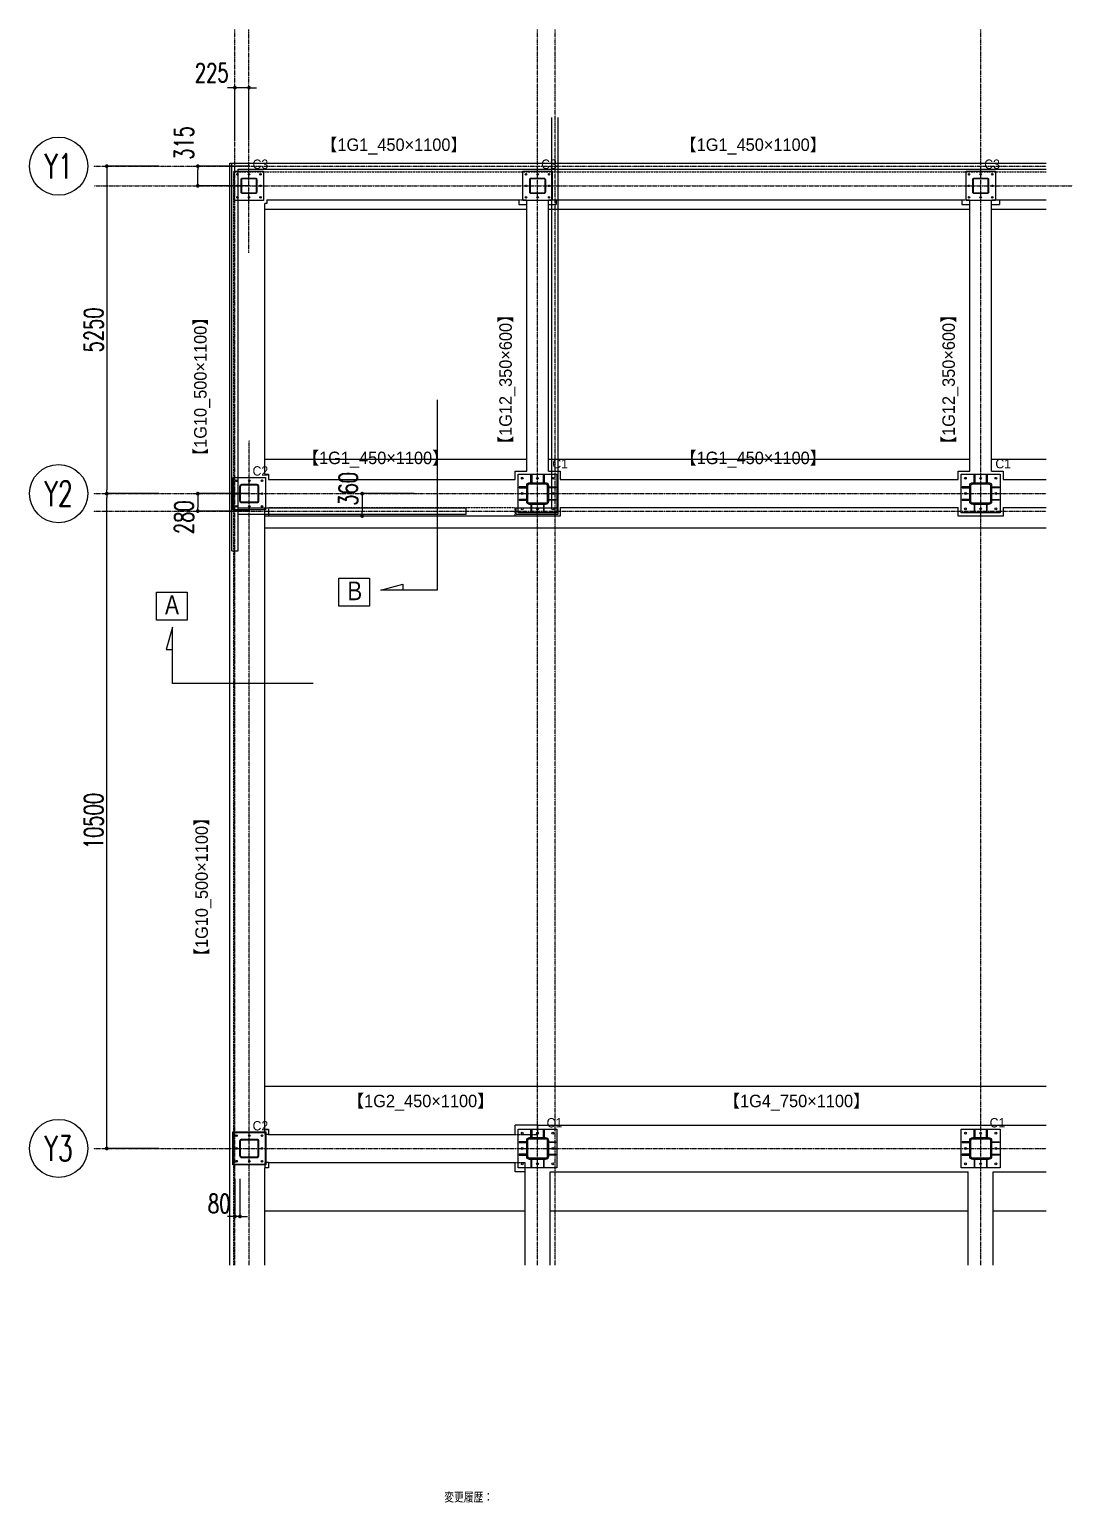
# Model space of a CAD drawing. Header units: millimetres. Extents: x 3151 to 40823, y 906 to 28953.
# Drawn here: x 3151 to 19865, y 1503 to 25122 of the extents above; entities that cross this region are included whole.
import ezdxf
from ezdxf.enums import TextEntityAlignment as Align

# ---------------------------------------------------------------- set-up
doc = ezdxf.new("R2010")
doc.units = ezdxf.units.MM
doc.header["$LTSCALE"] = 0.2
doc.header["$PDMODE"] = 1
doc.linetypes.add('CENTER', pattern=[50.8, 31.75, -6.35, 6.35, -6.35])
doc.linetypes.add('HIDDEN', pattern=[0.375, 0.25, -0.125])
doc.layers.get('Defpoints').update_dxf_attribs({"color": 40})
for name, color, linetype in [('1_文字', 3, 'Continuous'), ('20_鋼材', 2, 'Continuous'), ('20_鋼材_ベース', 2, 'Continuous'), ('A_中空セメント版', 2, 'Continuous'), ('A_寸法', 9, 'Continuous'), ('A_布基礎', 8, 'Continuous'), ('A_建築_仕上げ', 2, 'Continuous'), ('A_躯体', 7, 'Continuous')]:
    doc.layers.add(name, color=color, linetype=linetype)
doc.layers.add('A_通芯', color=8, linetype='Continuous', plot=False)
doc.styles.add('Dim', font='simplex.shx', dxfattribs={"width": 0.7, "bigfont": 'extfont2.shx'})
doc.styles.add('KANSIM', font='SIMPLEX.shx', dxfattribs={"width": 0.7, "bigfont": 'extfont2.shx'})
doc.styles.add('スタイル1', font='MS PGothic.ttf')
doc.dimstyles.new('1-200', dxfattribs={"dimscale": 200, "dimtxt": 3, "dimasz": 1, "dimexe": 1, "dimexo": 1, "dimgap": 1, "dimtad": 1, "dimdec": 0, "dimtxsty": 'Dim', "dimblk": 'DOT', "dimcen": 2.5, "dimadec": 0, "dimazin": 0, "dimtfac": 1, "dimtdec": 0, "dimtix": 1, "dimtmove": 2, "dimatfit": 3, "dimldrblk": '引出線', "dimfxl": 1, "dimlwd": -1, "dimlwe": -1, "dimarcsym": 0})

# ---------------------------------------------------------------- blocks, each defined once
blk = doc.blocks.new('_Dot')
at = {"color": 0, "linetype": 'ByBlock', "lineweight": -2}
blk.add_line((-0.5, 0), (-1, 0), dxfattribs=at)
at = {"color": 0, "linetype": 'ByBlock', "const_width": 0.5}
blk.add_lwpolyline([(-0.25, 0, 1), (0.25, 0, 1)], format="xyb", close=True, dxfattribs=at)
blk = doc.blocks.new('*D46')
at = {"layer": 'A_寸法', "color": 0, "transparency": 16777216}
for p, q in [((5224, 17680), (4389, 17680)), ((4389, 7240), (4389, 17620)), ((5224, 7180), (4389, 7180))]:
    blk.add_line(p, q, dxfattribs=at)
at = {"layer": 'Defpoints', "color": 0, "transparency": 16777216}
for p in [(4389, 17680), (5224, 17680), (5224, 7180)]:
    blk.add_point(p, dxfattribs=at)
at = {"layer": 'A_寸法', "color": 0, "transparency": 16777216, "xscale": 60, "yscale": 60, "zscale": 60}
for p, rotation in [((4389, 17680), 90), ((4389, 7180), 270)]:
    blk.add_blockref('_Dot', p, dxfattribs=dict(at, rotation=rotation))
at = {"layer": 'A_寸法', "color": 0, "transparency": 16777216, "insert": (4179, 12430), "char_height": 300, "attachment_point": 5, "rotation": 90, "style": 'Dim'}
blk.add_mtext('10500', dxfattribs=at)
blk = doc.blocks.new('引出線')
at = {"color": 0, "linetype": 'ByBlock'}
for points in [[(0, 0), (-1.96, -0.4)], [(-1, 0), (0, 0)]]:
    blk.add_lwpolyline(points, dxfattribs=at)
blk = doc.blocks.new('*D47')
at = {"layer": 'A_寸法', "color": 0, "transparency": 16777216}
for p, q in [((6443, 6695), (6443, 6090)), ((6523, 6695), (6523, 6090)), ((6383, 6090), (6323, 6090)), ((6523, 6090), (6443, 6090)), ((6583, 6090), (6643, 6090))]:
    blk.add_line(p, q, dxfattribs=at)
at = {"layer": 'Defpoints', "color": 0, "transparency": 16777216}
for p in [(6443, 6695), (6523, 6695), (6443, 6090)]:
    blk.add_point(p, dxfattribs=at)
at = {"layer": 'A_寸法', "color": 0, "transparency": 16777216, "xscale": 60, "yscale": 60, "zscale": 60}
blk.add_blockref('_Dot', (6443, 6090), dxfattribs=at)
at = {"layer": 'A_寸法', "color": 0, "transparency": 16777216, "xscale": 60, "yscale": 60, "zscale": 60, "rotation": 180}
blk.add_blockref('_Dot', (6523, 6090), dxfattribs=at)
at = {"layer": 'A_寸法', "color": 0, "transparency": 16777216, "insert": (6190, 6296), "char_height": 300, "attachment_point": 5, "style": 'Dim'}
blk.add_mtext('80', dxfattribs=at)
blk = doc.blocks.new('*D48')
at = {"layer": 'A_寸法', "color": 0, "transparency": 16777216}
for p, q in [((5224, 22930), (4389, 22930)), ((4389, 22870), (4389, 17740)), ((5224, 17680), (4389, 17680))]:
    blk.add_line(p, q, dxfattribs=at)
at = {"layer": 'Defpoints', "color": 0, "transparency": 16777216}
for p in [(5224, 22930), (4389, 17680), (5224, 17680)]:
    blk.add_point(p, dxfattribs=at)
at = {"layer": 'A_寸法', "color": 0, "transparency": 16777216, "xscale": 60, "yscale": 60, "zscale": 60}
for p, rotation in [((4389, 22930), 90), ((4389, 17680), 270)]:
    blk.add_blockref('_Dot', p, dxfattribs=dict(at, rotation=rotation))
at = {"layer": 'A_寸法', "color": 0, "transparency": 16777216, "insert": (4179, 20305), "char_height": 300, "attachment_point": 5, "rotation": 90, "style": 'Dim'}
blk.add_mtext('5250', dxfattribs=at)
blk = doc.blocks.new('*D49')
at = {"layer": 'A_寸法', "color": 0, "transparency": 16777216}
for p, q in [((6383, 24189), (6323, 24189)), ((6443, 23353), (6443, 24189)), ((6668, 24189), (6443, 24189)), ((6668, 23353), (6668, 24189)), ((6728, 24189), (6788, 24189))]:
    blk.add_line(p, q, dxfattribs=at)
at = {"layer": 'Defpoints', "color": 0, "transparency": 16777216}
for p in [(6443, 24189), (6443, 23353), (6668, 23353)]:
    blk.add_point(p, dxfattribs=at)
at = {"layer": 'A_寸法', "color": 0, "transparency": 16777216, "xscale": 60, "yscale": 60, "zscale": 60}
blk.add_blockref('_Dot', (6443, 24189), dxfattribs=at)
at = {"layer": 'A_寸法', "color": 0, "transparency": 16777216, "xscale": 60, "yscale": 60, "zscale": 60, "rotation": 180}
blk.add_blockref('_Dot', (6668, 24189), dxfattribs=at)
at = {"layer": 'A_寸法', "color": 0, "transparency": 16777216, "insert": (6071, 24429), "char_height": 300, "attachment_point": 5, "style": 'Dim'}
blk.add_mtext('225', dxfattribs=at)
blk = doc.blocks.new('*D50')
at = {"layer": 'A_寸法', "color": 0, "transparency": 16777216}
for p, q in [((6684, 22930), (5848, 22930)), ((5848, 22675), (5848, 22870)), ((6684, 22615), (5848, 22615))]:
    blk.add_line(p, q, dxfattribs=at)
at = {"layer": 'Defpoints', "color": 0, "transparency": 16777216}
for p in [(5848, 22930), (6684, 22930), (6684, 22615)]:
    blk.add_point(p, dxfattribs=at)
at = {"layer": 'A_寸法', "color": 0, "transparency": 16777216, "xscale": 60, "yscale": 60, "zscale": 60}
for p, rotation in [((5848, 22930), 90), ((5848, 22615), 270)]:
    blk.add_blockref('_Dot', p, dxfattribs=dict(at, rotation=rotation))
at = {"layer": 'A_寸法', "color": 0, "transparency": 16777216, "insert": (5627, 23302), "char_height": 300, "attachment_point": 5, "rotation": 90, "style": 'Dim'}
blk.add_mtext('315', dxfattribs=at)
blk = doc.blocks.new('*D51')
at = {"layer": 'A_寸法', "color": 0, "transparency": 16777216}
for p, q in [((6684, 17680), (5848, 17680)), ((5848, 17620), (5848, 17460)), ((6684, 17400), (5848, 17400))]:
    blk.add_line(p, q, dxfattribs=at)
at = {"layer": 'Defpoints', "color": 0, "transparency": 16777216}
for p in [(6684, 17680), (5848, 17400), (6684, 17400)]:
    blk.add_point(p, dxfattribs=at)
at = {"layer": 'A_寸法', "color": 0, "transparency": 16777216, "xscale": 60, "yscale": 60, "zscale": 60}
for p, rotation in [((5848, 17680), 90), ((5848, 17400), 270)]:
    blk.add_blockref('_Dot', p, dxfattribs=dict(at, rotation=rotation))
at = {"layer": 'A_寸法', "color": 0, "transparency": 16777216, "insert": (5627, 17302), "char_height": 300, "attachment_point": 5, "rotation": 90, "style": 'Dim'}
blk.add_mtext('280', dxfattribs=at)
blk = doc.blocks.new('*D52')
at = {"layer": 'A_寸法', "color": 0, "transparency": 16777216}
for p, q in [((9316, 17680), (8481, 17680)), ((8481, 17620), (8481, 17380)), ((9316, 17320), (8481, 17320))]:
    blk.add_line(p, q, dxfattribs=at)
at = {"layer": 'Defpoints', "color": 0, "transparency": 16777216}
for p in [(9316, 17680), (8481, 17320), (9316, 17320)]:
    blk.add_point(p, dxfattribs=at)
at = {"layer": 'A_寸法', "color": 0, "transparency": 16777216, "xscale": 60, "yscale": 60, "zscale": 60}
for p, rotation in [((8481, 17680), 90), ((8481, 17320), 270)]:
    blk.add_blockref('_Dot', p, dxfattribs=dict(at, rotation=rotation))
at = {"layer": 'A_寸法', "color": 0, "transparency": 16777216, "insert": (8259, 17756), "char_height": 300, "attachment_point": 5, "rotation": 90, "style": 'Dim'}
blk.add_mtext('360', dxfattribs=at)

msp = doc.modelspace()

# ---------------------------------------------------------------- linework, layer by layer
at = {"layer": '1_文字', "color": 3, "linetype": 'Continuous'}
for p, q in [((9681.3, 19183.4), (9681.3, 16129.9)), ((8778.9, 16129.9), (9134.1, 16230.7)), ((9681.3, 16129.9), (8778.9, 16129.9)), ((9134.1, 16230.7), (9134.1, 16129.9)), ((5443.7, 15537.9), (5342.8, 15182.7)), ((5443.7, 14635.5), (5443.7, 15537.9)), ((5342.8, 15182.7), (5443.7, 15182.7)), ((7697.2, 14635.5), (5443.7, 14635.5))]:
    msp.add_line(p, q, dxfattribs=at)
for points in [[(8109.9, 16321.9), (8599.3, 16321.9), (8599.3, 15876.6), (8109.9, 15876.6)], [(5186, 16098.5), (5675.4, 16098.5), (5675.4, 15653.2), (5186, 15653.2)]]:
    msp.add_lwpolyline(points, close=True, dxfattribs=at)
at = {"layer": '20_鋼材'}
for points in [[(6565.2, 22740.3), (6770.2, 22740.3, -0.4142136), (6792.7, 22717.8), (6792.7, 22512.8, -0.4142136), (6770.2, 22490.3), (6565.2, 22490.3, -0.4142136), (6542.7, 22512.8), (6542.7, 22717.8, -0.4142136)], [(6565.2, 22731.3), (6770.2, 22731.3, -0.4142136), (6783.7, 22717.8), (6783.7, 22512.8, -0.4142136), (6770.2, 22499.3), (6565.2, 22499.3, -0.4142136), (6551.7, 22512.8), (6551.7, 22717.8, -0.4142136)], [(11190.2, 22740.3), (11395.2, 22740.3, -0.4142136), (11417.7, 22717.8), (11417.7, 22512.8, -0.4142136), (11395.2, 22490.3), (11190.2, 22490.3, -0.4142136), (11167.7, 22512.8), (11167.7, 22717.8, -0.4142136)], [(11190.2, 22731.3), (11395.2, 22731.3, -0.4142136), (11408.7, 22717.8), (11408.7, 22512.8, -0.4142136), (11395.2, 22499.3), (11190.2, 22499.3, -0.4142136), (11176.7, 22512.8), (11176.7, 22717.8, -0.4142136)], [(18290.2, 22740.3), (18495.2, 22740.3, -0.4142136), (18517.7, 22717.8), (18517.7, 22512.8, -0.4142136), (18495.2, 22490.3), (18290.2, 22490.3, -0.4142136), (18267.7, 22512.8), (18267.7, 22717.8, -0.4142136)], [(18290.2, 22731.3), (18495.2, 22731.3, -0.4142136), (18508.7, 22717.8), (18508.7, 22512.8, -0.4142136), (18495.2, 22499.3), (18290.2, 22499.3, -0.4142136), (18276.7, 22512.8), (18276.7, 22717.8, -0.4142136)], [(6552.7, 17830.3), (6792.7, 17830.3, -0.4142136), (6822.7, 17800.3), (6822.7, 17560.3, -0.4142136), (6792.7, 17530.3), (6552.7, 17530.3, -0.4142136), (6522.7, 17560.3), (6522.7, 17800.3, -0.4142136)], [(6552.7, 17818.3), (6792.7, 17818.3, -0.4142136), (6810.7, 17800.3), (6810.7, 17560.3, -0.4142136), (6792.7, 17542.3), (6552.7, 17542.3, -0.4142136), (6534.7, 17560.3), (6534.7, 17800.3, -0.4142136)], [(11165.2, 17855.3), (11420.2, 17855.3, -0.4142136), (11467.7, 17807.8), (11467.7, 17552.8, -0.4142136), (11420.2, 17505.3), (11165.2, 17505.3, -0.4142136), (11117.7, 17552.8), (11117.7, 17807.8, -0.4142136)], [(11165.2, 17836.3), (11420.2, 17836.3, -0.4142136), (11448.7, 17807.8), (11448.7, 17552.8, -0.4142136), (11420.2, 17524.3), (11165.2, 17524.3, -0.4142136), (11136.7, 17552.8), (11136.7, 17807.8, -0.4142136)], [(18265.2, 17855.3), (18520.2, 17855.3, -0.4142136), (18567.7, 17807.8), (18567.7, 17552.8, -0.4142136), (18520.2, 17505.3), (18265.2, 17505.3, -0.4142136), (18217.7, 17552.8), (18217.7, 17807.8, -0.4142136)], [(18265.2, 17836.3), (18520.2, 17836.3, -0.4142136), (18548.7, 17807.8), (18548.7, 17552.8, -0.4142136), (18520.2, 17524.3), (18265.2, 17524.3, -0.4142136), (18236.7, 17552.8), (18236.7, 17807.8, -0.4142136)], [(6552.7, 7330.3), (6792.7, 7330.3, -0.4142136), (6822.7, 7300.3), (6822.7, 7060.3, -0.4142136), (6792.7, 7030.3), (6552.7, 7030.3, -0.4142136), (6522.7, 7060.3), (6522.7, 7300.3, -0.4142136)], [(11165.2, 7355.3), (11420.2, 7355.3, -0.4142136), (11467.7, 7307.8), (11467.7, 7052.8, -0.4142136), (11420.2, 7005.3), (11165.2, 7005.3, -0.4142136), (11117.7, 7052.8), (11117.7, 7307.8, -0.4142136)], [(11165.2, 7336.3), (11420.2, 7336.3, -0.4142136), (11448.7, 7307.8), (11448.7, 7052.8, -0.4142136), (11420.2, 7024.3), (11165.2, 7024.3, -0.4142136), (11136.7, 7052.8), (11136.7, 7307.8, -0.4142136)], [(18265.2, 7355.3), (18520.2, 7355.3, -0.4142136), (18567.7, 7307.8), (18567.7, 7052.8, -0.4142136), (18520.2, 7005.3), (18265.2, 7005.3, -0.4142136), (18217.7, 7052.8), (18217.7, 7307.8, -0.4142136)], [(18265.2, 7336.3), (18520.2, 7336.3, -0.4142136), (18548.7, 7307.8), (18548.7, 7052.8, -0.4142136), (18520.2, 7024.3), (18265.2, 7024.3, -0.4142136), (18236.7, 7052.8), (18236.7, 7307.8, -0.4142136)], [(6552.7, 7318.3), (6792.7, 7318.3, -0.4142136), (6810.7, 7300.3), (6810.7, 7060.3, -0.4142136), (6792.7, 7042.3), (6552.7, 7042.3, -0.4142136), (6534.7, 7060.3), (6534.7, 7300.3, -0.4142136)]]:
    msp.add_lwpolyline(points, format="xyb", close=True, dxfattribs=at)
at = {"layer": '20_鋼材_ベース'}
for points in [[(6432.7, 22850.3), (6902.7, 22850.3), (6902.7, 22380.3), (6432.7, 22380.3)], [(11057.7, 22850.3), (11527.7, 22850.3), (11527.7, 22380.3), (11057.7, 22380.3)], [(18157.7, 22850.3), (18627.7, 22850.3), (18627.7, 22380.3), (18157.7, 22380.3)], [(10982.7, 17990.3), (11602.7, 17990.3), (11602.7, 17370.3), (10982.7, 17370.3)], [(11186.7, 17975.3), (11198.7, 17975.3), (11198.7, 17855.3), (11186.7, 17855.3)], [(11386.7, 17975.3), (11398.7, 17975.3), (11398.7, 17855.3), (11386.7, 17855.3)], [(18082.7, 17990.3), (18702.7, 17990.3), (18702.7, 17370.3), (18082.7, 17370.3)], [(18286.7, 17975.3), (18298.7, 17975.3), (18298.7, 17855.3), (18286.7, 17855.3)], [(18486.7, 17975.3), (18498.7, 17975.3), (18498.7, 17855.3), (18486.7, 17855.3)], [(6412.7, 17940.3), (6932.7, 17940.3), (6932.7, 17420.3), (6412.7, 17420.3)], [(10997.7, 17786.3), (10997.7, 17774.3), (11117.7, 17774.3), (11117.7, 17786.3)], [(11587.7, 17786.3), (11587.7, 17774.3), (11467.7, 17774.3), (11467.7, 17786.3)], [(18097.7, 17786.3), (18097.7, 17774.3), (18217.7, 17774.3), (18217.7, 17786.3)], [(18687.7, 17786.3), (18687.7, 17774.3), (18567.7, 17774.3), (18567.7, 17786.3)], [(10997.7, 17586.3), (10997.7, 17574.3), (11117.7, 17574.3), (11117.7, 17586.3)], [(11186.7, 17385.3), (11198.7, 17385.3), (11198.7, 17505.3), (11186.7, 17505.3)], [(11386.7, 17385.3), (11398.7, 17385.3), (11398.7, 17505.3), (11386.7, 17505.3)], [(11587.7, 17586.3), (11587.7, 17574.3), (11467.7, 17574.3), (11467.7, 17586.3)], [(18097.7, 17586.3), (18097.7, 17574.3), (18217.7, 17574.3), (18217.7, 17586.3)], [(18286.7, 17385.3), (18298.7, 17385.3), (18298.7, 17505.3), (18286.7, 17505.3)], [(18486.7, 17385.3), (18498.7, 17385.3), (18498.7, 17505.3), (18486.7, 17505.3)], [(18687.7, 17586.3), (18687.7, 17574.3), (18567.7, 17574.3), (18567.7, 17586.3)], [(6412.7, 7440.3), (6932.7, 7440.3), (6932.7, 6920.3), (6412.7, 6920.3)], [(10982.7, 7490.3), (11602.7, 7490.3), (11602.7, 6870.3), (10982.7, 6870.3)], [(11186.7, 7475.3), (11198.7, 7475.3), (11198.7, 7355.3), (11186.7, 7355.3)], [(11386.7, 7475.3), (11398.7, 7475.3), (11398.7, 7355.3), (11386.7, 7355.3)], [(18082.7, 7490.3), (18702.7, 7490.3), (18702.7, 6870.3), (18082.7, 6870.3)], [(18286.7, 7475.3), (18298.7, 7475.3), (18298.7, 7355.3), (18286.7, 7355.3)], [(18486.7, 7475.3), (18498.7, 7475.3), (18498.7, 7355.3), (18486.7, 7355.3)], [(10997.7, 7286.3), (10997.7, 7274.3), (11117.7, 7274.3), (11117.7, 7286.3)], [(10997.7, 7086.3), (10997.7, 7074.3), (11117.7, 7074.3), (11117.7, 7086.3)], [(11587.7, 7286.3), (11587.7, 7274.3), (11467.7, 7274.3), (11467.7, 7286.3)], [(11587.7, 7086.3), (11587.7, 7074.3), (11467.7, 7074.3), (11467.7, 7086.3)], [(18097.7, 7286.3), (18097.7, 7274.3), (18217.7, 7274.3), (18217.7, 7286.3)], [(18097.7, 7086.3), (18097.7, 7074.3), (18217.7, 7074.3), (18217.7, 7086.3)], [(18687.7, 7286.3), (18687.7, 7274.3), (18567.7, 7274.3), (18567.7, 7286.3)], [(18687.7, 7086.3), (18687.7, 7074.3), (18567.7, 7074.3), (18567.7, 7086.3)], [(11186.7, 6885.3), (11198.7, 6885.3), (11198.7, 7005.3), (11186.7, 7005.3)], [(11386.7, 6885.3), (11398.7, 6885.3), (11398.7, 7005.3), (11386.7, 7005.3)], [(18286.7, 6885.3), (18298.7, 6885.3), (18298.7, 7005.3), (18286.7, 7005.3)], [(18486.7, 6885.3), (18498.7, 6885.3), (18498.7, 7005.3), (18486.7, 7005.3)]]:
    msp.add_lwpolyline(points, close=True, dxfattribs=at)
for centre, radius in [((6482.7, 22800.3), 12), ((6667.7, 22800.3), 12), ((6852.7, 22800.3), 12), ((11107.7, 22800.3), 12), ((11292.7, 22800.3), 12), ((11477.7, 22800.3), 12), ((18207.7, 22800.3), 12), ((18392.7, 22800.3), 12), ((18577.7, 22800.3), 12), ((6482.7, 22615.3), 12), ((6482.7, 22430.3), 12), ((6667.7, 22430.3), 12), ((6852.7, 22615.3), 12), ((6852.7, 22430.3), 12), ((11107.7, 22615.3), 12), ((11107.7, 22430.3), 12), ((11292.7, 22430.3), 12), ((11477.7, 22615.3), 12), ((11477.7, 22430.3), 12), ((18207.7, 22615.3), 12), ((18207.7, 22430.3), 12), ((18392.7, 22430.3), 12), ((18577.7, 22615.3), 12), ((18577.7, 22430.3), 12), ((6467.7, 17885.3), 13.5), ((6672.7, 17885.3), 13.5), ((6877.7, 17885.3), 13.5), ((11047.7, 17925.3), 15), ((11292.7, 17925.3), 15), ((11537.7, 17925.3), 15), ((18147.7, 17925.3), 15), ((18392.7, 17925.3), 15), ((18637.7, 17925.3), 15), ((6467.7, 17680.3), 13.5), ((6467.7, 17475.3), 13.5), ((6672.7, 17475.3), 13.5), ((6877.7, 17680.3), 13.5), ((6877.7, 17475.3), 13.5), ((11047.7, 17680.3), 15), ((11537.7, 17680.3), 15), ((18147.7, 17680.3), 15), ((18637.7, 17680.3), 15), ((11047.7, 17435.3), 15), ((11292.7, 17435.3), 15), ((11537.7, 17435.3), 15), ((18147.7, 17435.3), 15), ((18392.7, 17435.3), 15), ((18637.7, 17435.3), 15), ((6467.7, 7385.3), 13.5), ((6672.7, 7385.3), 13.5), ((6877.7, 7385.3), 13.5), ((11047.7, 7425.3), 15), ((11292.7, 7425.3), 15), ((11537.7, 7425.3), 15), ((18147.7, 7425.3), 15), ((18392.7, 7425.3), 15), ((18637.7, 7425.3), 15), ((6467.7, 7180.3), 13.5), ((6877.7, 7180.3), 13.5), ((11047.7, 7180.3), 15), ((11537.7, 7180.3), 15), ((18147.7, 7180.3), 15), ((18637.7, 7180.3), 15), ((6467.7, 6975.3), 13.5), ((6672.7, 6975.3), 13.5), ((6877.7, 6975.3), 13.5), ((11047.7, 6935.3), 15), ((11292.7, 6935.3), 15), ((11537.7, 6935.3), 15), ((18147.7, 6935.3), 15), ((18392.7, 6935.3), 15), ((18637.7, 6935.3), 15)]:
    msp.add_circle(centre, radius, dxfattribs=at)
at = {"layer": 'A_中空セメント版', "ltscale": 0.5}
for p, q in [((11522.7, 17450.3), (11522.7, 23711.4)), ((11622.7, 17350.3), (11622.7, 23711.4)), ((6392.7, 16760.3), (6392.7, 22980.3)), ((6392.7, 22980.3), (19442.2, 22980.3)), ((6492.7, 16760.3), (6492.7, 22880.3)), ((6492.7, 22880.3), (19442.2, 22880.3)), ((6492.7, 17450.3), (10147.7, 17450.3)), ((6492.7, 17350.3), (10147.7, 17350.3)), ((10147.7, 17350.3), (10147.7, 17450.3)), ((10947.7, 17350.3), (10947.7, 17450.3)), ((10947.7, 17450.3), (11602.7, 17450.3)), ((10947.7, 17350.3), (11622.7, 17350.3)), ((6392.7, 16760.3), (6492.7, 16760.3))]:
    msp.add_line(p, q, dxfattribs=at)
at = {"layer": 'A_寸法', "linetype": 'Continuous'}
for centre in [(3617.3, 22930.3), (3617.3, 17680.3), (3617.3, 7180.3)]:
    msp.add_circle(centre, 466.7, dxfattribs=at)
at = {"layer": 'A_布基礎', "ltscale": 0.5}
for p, q in [((6922.7, 22240.3), (11117.7, 22240.3)), ((11467.7, 22240.3), (18217.7, 22240.3)), ((18567.7, 22240.3), (19442.2, 22240.3)), ((6922.7, 18230.3), (11117.7, 18230.3)), ((11467.7, 18230.3), (18217.7, 18230.3)), ((18567.7, 18230.3), (19442.2, 18230.3)), ((6922.7, 17130.3), (19442.2, 17130.3)), ((6922.7, 8180.3), (19442.2, 8180.3)), ((6922.7, 6180.3), (11092.7, 6180.3)), ((11492.7, 6180.3), (18192.7, 6180.3)), ((18592.7, 6180.3), (19442.2, 6180.3))]:
    msp.add_line(p, q, dxfattribs=at)
at = {"layer": 'A_建築_仕上げ'}
for points in [[(6407.7, 7445.3), (6937.7, 7445.3), (6937.7, 6915.3), (6407.7, 6915.3)], [(6415.7, 7437.3), (6929.7, 7437.3), (6929.7, 6923.3), (6415.7, 6923.3)]]:
    msp.add_lwpolyline(points, close=True, dxfattribs=at)
at = {"layer": 'A_躯体', "ltscale": 0.5}
for p, q in [((6362.7, 5311.4), (6362.7, 22980.3)), ((6362.7, 22980.3), (19442.2, 22980.3)), ((6922.7, 17990.3), (6922.7, 22330.3)), ((6952.7, 22390.3), (10992.7, 22390.3)), ((11117.7, 18040.3), (11117.7, 22315.3)), ((11467.7, 18040.3), (11467.7, 22315.3)), ((11592.7, 22390.3), (18092.7, 22390.3)), ((18217.7, 18040.3), (18217.7, 22315.3)), ((18567.7, 18040.3), (18567.7, 22315.3)), ((18692.7, 22390.3), (19442.2, 22390.3)), ((6982.7, 17905.3), (10932.7, 17905.3)), ((11652.7, 17905.3), (18032.7, 17905.3)), ((18752.7, 17905.3), (19442.2, 17905.3)), ((6922.7, 7490.3), (6922.7, 17450.3)), ((11652.7, 17320.3), (6922.7, 17320.3)), ((11652.7, 17455.3), (18032.7, 17455.3)), ((11652.7, 17455.3), (11652.7, 17320.3)), ((18752.7, 17455.3), (19442.2, 17455.3)), ((6982.7, 7405.3), (10932.7, 7405.3)), ((11292.7, 7555.3), (19442.2, 7555.3)), ((6922.7, 5311.4), (6922.7, 6870.3)), ((6982.7, 6955.3), (10932.7, 6955.3)), ((11092.7, 5311.4), (11092.7, 6805.3)), ((11492.7, 5311.4), (11492.7, 6805.3)), ((11492.7, 6805.3), (18192.7, 6805.3)), ((18192.7, 5311.4), (18192.7, 6805.3)), ((18592.7, 6805.3), (19442.2, 6805.3)), ((18592.7, 5311.4), (18592.7, 6805.3))]:
    msp.add_line(p, q, dxfattribs=at)
at = {"layer": 'A_躯体', "linetype": 'HIDDEN', "ltscale": 6}
for p, q in [((6422.7, 22840.3), (19442.2, 22840.3)), ((6422.7, 5311.4), (6422.7, 22840.3)), ((6982.7, 17455.3), (10932.7, 17455.3)), ((6982.7, 17455.3), (6982.7, 17320.3)), ((10932.7, 17320.3), (10932.7, 17455.3))]:
    msp.add_line(p, q, dxfattribs=at)
at = {"layer": 'A_躯体', "linetype": 'HIDDEN', "ltscale": 3}
for p, q in [((10992.7, 22390.3), (11117.7, 22390.3)), ((11117.7, 22315.3), (11117.7, 22390.3)), ((11467.7, 22315.3), (11467.7, 22390.3)), ((11467.7, 22390.3), (11592.7, 22390.3)), ((18092.7, 22390.3), (18217.7, 22390.3)), ((18217.7, 22315.3), (18217.7, 22390.3)), ((18567.7, 22315.3), (18567.7, 22390.3)), ((18567.7, 22390.3), (18692.7, 22390.3)), ((6922.7, 7405.3), (6922.7, 7490.3)), ((6982.7, 7405.3), (6922.7, 7405.3)), ((10932.7, 7405.3), (11292.7, 7405.3)), ((11292.7, 7555.3), (11292.7, 7405.3)), ((6982.7, 6955.3), (6922.7, 6955.3)), ((6922.7, 6955.3), (6922.7, 6870.3)), ((10932.7, 6955.3), (11092.7, 6955.3)), ((11092.7, 6805.3), (11092.7, 6955.3))]:
    msp.add_line(p, q, dxfattribs=at)
at = {"layer": 'A_躯体'}
for p, q in [((10992.7, 22390.3), (10992.7, 22315.3)), ((10992.7, 22315.3), (11117.7, 22315.3)), ((11467.7, 22315.3), (11592.7, 22315.3)), ((11592.7, 22390.3), (11592.7, 22315.3)), ((18092.7, 22390.3), (18092.7, 22315.3)), ((18092.7, 22315.3), (18217.7, 22315.3)), ((18567.7, 22315.3), (18692.7, 22315.3)), ((18692.7, 22390.3), (18692.7, 22315.3)), ((10932.7, 7405.3), (10932.7, 7555.3)), ((11292.7, 7555.3), (10932.7, 7555.3)), ((10932.7, 6805.3), (10932.7, 6955.3)), ((11092.7, 6805.3), (10932.7, 6805.3))]:
    msp.add_line(p, q, dxfattribs=at)
at = {"layer": 'A_躯体', "ltscale": 0.5}
for points in [[(6952.7, 22390.3), (6952.7, 22330.3), (6922.7, 22330.3)], [(6362.7, 17370.3), (6362.7, 17990.3)], [(6922.7, 17990.3), (6982.7, 17990.3), (6982.7, 17905.3)], [(10932.7, 17905.3), (10932.7, 18040.3), (11117.7, 18040.3)], [(11467.7, 18040.3), (11652.7, 18040.3), (11652.7, 17905.3)], [(18032.7, 17905.3), (18032.7, 18040.3), (18217.7, 18040.3)], [(18567.7, 18040.3), (18752.7, 18040.3), (18752.7, 17905.3)], [(18752.7, 17455.3), (18752.7, 17320.3), (18032.7, 17320.3), (18032.7, 17455.3)], [(6922.7, 7490.3), (6982.7, 7490.3), (6982.7, 7405.3)], [(6982.7, 6955.3), (6982.7, 6870.3), (6922.7, 6870.3)]]:
    msp.add_lwpolyline(points, dxfattribs=at)
at = {"layer": 'A_通芯', "linetype": 'CENTER', "ltscale": 0.5}
for p, q in [((6442.7, 5311.4), (6442.7, 25122.3)), ((6667.7, 21541.3), (6667.7, 25122.3)), ((11292.7, 5311.4), (11292.7, 25122.3)), ((11572.7, 5311.4), (11572.7, 25122.3)), ((18392.7, 5311.4), (18392.7, 25122.3)), ((4175.7, 22930.3), (19442.2, 22930.3)), ((4191.3, 22615.3), (19864.5, 22615.3)), ((6672.7, 5311.4), (6672.7, 18537.4)), ((4175.7, 17680.3), (19442.2, 17680.3)), ((4175.7, 17400.3), (19442.2, 17400.3)), ((4175.7, 7180.3), (19442.2, 7180.3))]:
    msp.add_line(p, q, dxfattribs=at)

# ---------------------------------------------------------------- texts
at = {"layer": '1_文字', "color": 3, "linetype": 'Continuous', "style": 'スタイル1'}
for s, height, p in [('【1G1_450×1100】', 200, (7812.4, 23274.3)), ('【1G1_450×1100】', 200, (13568.9, 23274.3)), ('C3', 150, (6725.7, 22961.8)), ('C3', 150, (11350.7, 22961.8)), ('C3', 150, (18450.7, 22961.8)), ('【1G1_450×1100】', 200, (7519, 18253)), ('C1', 150, (11528.4, 18160.1)), ('【1G1_450×1100】', 200, (13568.9, 18253)), ('C1', 150, (18628.4, 18160.1)), ('C2', 150, (6725.7, 18044)), ('【1G2_450×1100】', 200, (8240.4, 7942)), ('【1G4_750×1100】', 200, (14263.9, 7942)), ('C2', 150, (6725.7, 7544)), ('C1', 150, (11437.2, 7592.1)), ('C1', 150, (18537.2, 7592.1))]:
    msp.add_text(s, height=height, dxfattribs=at).set_placement(p, align=Align.MIDDLE_LEFT)
for s, p in [('【1G10_500×1100】', (5889.3, 18141.6)), ('【1G12_350×600】', (10779, 18332.4)), ('【1G12_350×600】', (17879, 18332.4)), ('【1G10_500×1100】', (5909, 10121.2))]:
    msp.add_text(s, height=200, rotation=90, dxfattribs=at).set_placement(p, align=Align.MIDDLE_LEFT)
at = {"layer": '1_文字', "color": 3, "linetype": 'Continuous', "style": 'スタイル1', "width": 0.8}
for s, p in [('Ｂ', (8196.6, 16120)), ('Ａ', (5272.7, 15896.6))]:
    msp.add_text(s, height=300, dxfattribs=at).set_placement(p, align=Align.MIDDLE_LEFT)
at = {"layer": 'A_寸法', "style": 'Dim', "width": 0.7}
for s, p in [('Y1', (3617.3, 22930.3)), ('Y2', (3617.3, 17680.3)), ('Y3', (3617.3, 7180.3))]:
    msp.add_text(s, height=400, dxfattribs=at).set_placement(p, align=Align.MIDDLE)
at = {"layer": 'Defpoints', "style": 'KANSIM', "width": 0.7}
msp.add_text('変更履歴：', height=160, dxfattribs=at).set_placement((9796.7, 1583.5), align=Align.MIDDLE_LEFT)

# ---------------------------------------------------------------- dimensions: what is measured, and where the dimension line sits
at = {"layer": 'A_寸法'}
for base, p1, p2, angle, picture, middle in [((6442.7, 24188.8), (6667.7, 23353.4), (6442.7, 23353.4), 180, '*D49', (6071, 24429.3)), ((5848.4, 22930.3), (6683.8, 22615.3), (6683.8, 22930.3), 90, '*D50', (5626.6, 23302)), ((8480.9, 17320.3), (9316.3, 17680.3), (9316.3, 17320.3), 270, '*D52', (8259.1, 17755.7)), ((5848.4, 17400.3), (6683.8, 17680.3), (6683.8, 17400.3), 270, '*D51', (5626.6, 17302.1)), ((6442.7, 6090), (6522.7, 6694.9), (6442.7, 6694.9), 180, '*D47', (6190.1, 6295.7))]:
    dim = msp.add_linear_dim(base=base, p1=p1, p2=p2, angle=angle, dimstyle='1-200', override={"dimtxt": 1.5, "dimasz": 0.3, "dimexe": 0, "dimexo": 0, "dimgap": 0.3}, dxfattribs=at)
    dim.commit()
    dim.dimension.update_dxf_attribs({"geometry": picture, "text_midpoint": middle, "dimtype": 160})
for p1, angle, picture, middle in [((5224.5, 22930.3), 270, '*D48', (4179.1, 20305.3)), ((5224.5, 7180.3), 90, '*D46', (4179.1, 12430.3))]:
    dim = msp.add_linear_dim(base=(4389.1, 17680.3), p1=p1, p2=(5224.5, 17680.3), angle=angle, dimstyle='1-200', override={"dimtxt": 1.5, "dimasz": 0.3, "dimexe": 0, "dimexo": 0, "dimgap": 0.3}, dxfattribs=at)
    dim.commit()
    dim.dimension.update_dxf_attribs({"geometry": picture, "text_midpoint": middle})

doc.saveas('drawing.dxf')
